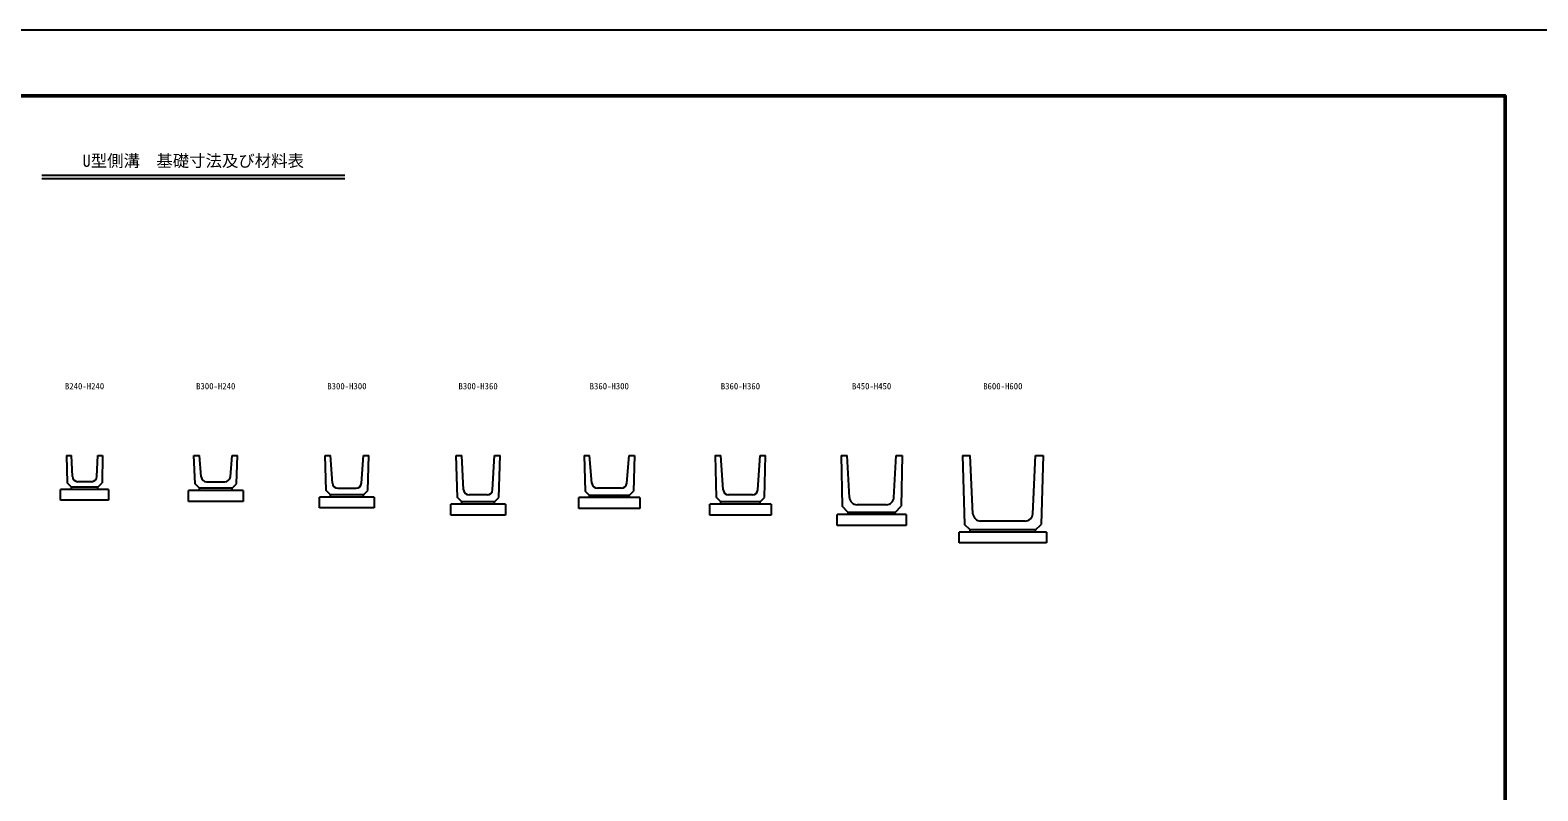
# Model space of a CAD drawing. Units: millimetres, scale not verified. Extents: x -25200 to 25200, y -8910 to 8910.
# Drawn here: x -14092 to -300, y 1949 to 8910 of the extents above; entities that cross this region are included whole.
import ezdxf
from ezdxf.enums import TextEntityAlignment as Align

# ---------------------------------------------------------------- set-up
doc = ezdxf.new("R2010")
doc.units = ezdxf.units.MM
doc.header["$LTSCALE"] = 30
for name, color, linetype, lineweight in [('0-1_Defpoints', 5, 'Continuous', 25), ('0-5_OUTLINE', 3, 'Continuous', 25), ('0-6_TXT', 7, 'Continuous', 25), ('0-7_WAKU', 3, 'Continuous', 25)]:
    doc.layers.add(name, color=color, linetype=linetype, lineweight=lineweight)
doc.styles.add('ＭＳ ゴシック', font='')
doc.styles.get('ＭＳ ゴシック').set_extended_font_data('MS Gothic')

msp = doc.modelspace()

# ---------------------------------------------------------------- linework, layer by layer
at = {"layer": '0-1_Defpoints'}
msp.add_lwpolyline([(-25200, -8910), (0, -8910), (0, 8910), (-25200, 8910)], close=True, dxfattribs=at)
at = {"layer": '0-5_OUTLINE'}
for p, q in [((-13758.84, 5017.93), (-13753.84, 4767.93)), ((-13758.84, 5017.93), (-13713.84, 5017.93)), ((-13705.84, 4825.85), (-13713.84, 5017.93)), ((-13481.84, 4825.85), (-13473.84, 5017.93)), ((-13473.84, 5017.93), (-13428.84, 5017.93)), ((-13428.84, 5017.93), (-13433.84, 4767.93)), ((-12593.84, 5017.93), (-12543.84, 5017.93)), ((-12583.84, 4757.93), (-12593.84, 5017.93)), ((-12527.66, 4823.78), (-12543.84, 5017.93)), ((-12260.02, 4823.78), (-12243.84, 5017.93)), ((-12243.84, 5017.93), (-12193.84, 5017.93)), ((-12203.84, 4757.93), (-12193.84, 5017.93)), ((-11393.84, 5017.93), (-11343.84, 5017.93)), ((-11383.84, 4697.93), (-11393.84, 5017.93)), ((-11326.95, 4764.61), (-11343.84, 5017.93)), ((-11060.73, 4764.61), (-11043.84, 5017.93)), ((-11043.84, 5017.93), (-10993.84, 5017.93)), ((-11003.84, 4697.93), (-10993.84, 5017.93)), ((-10193.84, 5017.93), (-10143.84, 5017.93)), ((-10183.84, 4632.93), (-10193.84, 5017.93)), ((-10126.46, 4705.15), (-10143.84, 5017.93)), ((-9861.22, 4705.15), (-9843.84, 5017.93)), ((-9843.84, 5017.93), (-9793.84, 5017.93)), ((-9803.84, 4632.93), (-9793.84, 5017.93)), ((-9023.84, 5017.93), (-9013.84, 4692.93)), ((-9023.84, 5017.93), (-8973.84, 5017.93)), ((-8952.66, 4763.78), (-8973.84, 5017.93)), ((-8635.02, 4763.78), (-8613.84, 5017.93)), ((-8613.84, 5017.93), (-8563.84, 5017.93)), ((-8563.84, 5017.93), (-8573.84, 4692.93)), ((-7752.07, 4704.47), (-7773.84, 5017.93)), ((-7435.61, 4704.47), (-7413.84, 5017.93)), ((-7413.84, 5017.93), (-7363.84, 5017.93)), ((-7373.84, 4632.93), (-7363.84, 5017.93)), ((-6673.84, 5017.93), (-6663.84, 4552.93)), ((-6673.84, 5017.93), (-6618.84, 5017.93)), ((-6597.51, 4634.05), (-6618.84, 5017.93)), ((-6190.17, 4634.05), (-6168.84, 5017.93)), ((-6168.84, 5017.93), (-6113.84, 5017.93)), ((-6113.84, 5017.93), (-6123.84, 4552.93)), ((-5563.84, 5017.93), (-5543.84, 4387.93)), ((-5563.84, 5017.93), (-5493.84, 5017.93)), ((-5467.17, 4484.44), (-5493.84, 5017.93)), ((-4920.52, 4484.44), (-4893.84, 5017.93)), ((-4893.84, 5017.93), (-4823.84, 5017.93)), ((-4823.84, 5017.93), (-4843.84, 4387.93)), ((-13373.84, 4707.93), (-13813.84, 4707.93)), ((-13813.84, 4607.93), (-13813.84, 4707.93)), ((-13713.84, 4727.93), (-13753.84, 4767.93)), ((-13473.84, 4727.93), (-13713.84, 4727.93)), ((-13713.84, 4707.93), (-13713.84, 4727.93)), ((-13531.8, 4777.93), (-13655.88, 4777.93)), ((-13473.84, 4727.93), (-13433.84, 4767.93)), ((-13473.84, 4707.93), (-13473.84, 4727.93)), ((-13373.84, 4707.93), (-13373.84, 4607.93)), ((-12143.84, 4697.93), (-12643.84, 4697.93)), ((-12643.84, 4597.93), (-12643.84, 4697.93)), ((-12543.84, 4717.93), (-12583.84, 4757.93)), ((-12243.84, 4717.93), (-12543.84, 4717.93)), ((-12543.84, 4697.93), (-12543.84, 4717.93)), ((-12477.83, 4777.93), (-12309.85, 4777.93)), ((-12243.84, 4717.93), (-12203.84, 4757.93)), ((-12243.84, 4697.93), (-12243.84, 4717.93)), ((-12143.84, 4697.93), (-12143.84, 4597.93)), ((-11343.84, 4657.93), (-11383.84, 4697.93)), ((-11277.06, 4717.93), (-11110.62, 4717.93)), ((-11043.84, 4657.93), (-11003.84, 4697.93)), ((-8684.85, 4717.93), (-8902.83, 4717.93)), ((-8613.84, 4652.93), (-8573.84, 4692.93)), ((-13373.84, 4607.93), (-13813.84, 4607.93)), ((-12143.84, 4597.93), (-12643.84, 4597.93)), ((-10943.84, 4637.93), (-11443.84, 4637.93)), ((-11443.84, 4537.93), (-11443.84, 4637.93)), ((-11043.84, 4657.93), (-11343.84, 4657.93)), ((-11343.84, 4637.93), (-11343.84, 4657.93)), ((-11043.84, 4637.93), (-11043.84, 4657.93)), ((-10943.84, 4637.93), (-10943.84, 4537.93)), ((-9743.84, 4572.93), (-10243.84, 4572.93)), ((-10243.84, 4472.93), (-10243.84, 4572.93)), ((-10143.84, 4592.93), (-10183.84, 4632.93)), ((-9843.84, 4592.93), (-10143.84, 4592.93)), ((-10143.84, 4572.93), (-10143.84, 4592.93)), ((-9911.14, 4657.93), (-10076.54, 4657.93)), ((-9843.84, 4592.93), (-9803.84, 4632.93)), ((-9843.84, 4572.93), (-9843.84, 4592.93)), ((-9743.84, 4572.93), (-9743.84, 4472.93)), ((-8513.84, 4632.93), (-9073.84, 4632.93)), ((-9073.84, 4532.93), (-9073.84, 4632.93)), ((-8613.84, 4652.93), (-8973.84, 4652.93)), ((-8613.84, 4632.93), (-8613.84, 4652.93)), ((-8513.84, 4632.93), (-8513.84, 4532.93)), ((-7313.84, 4572.93), (-7873.84, 4572.93)), ((-7873.84, 4472.93), (-7873.84, 4572.93)), ((-7413.84, 4592.93), (-7773.84, 4592.93)), ((-7485.49, 4657.93), (-7702.19, 4657.93)), ((-7413.84, 4592.93), (-7373.84, 4632.93)), ((-7413.84, 4572.93), (-7413.84, 4592.93)), ((-7313.84, 4572.93), (-7313.84, 4472.93)), ((-6260.06, 4567.93), (-6527.62, 4567.93)), ((-6178.84, 4497.93), (-6123.84, 4552.93)), ((-10943.84, 4537.93), (-11443.84, 4537.93)), ((-9743.84, 4472.93), (-10243.84, 4472.93)), ((-8513.84, 4532.93), (-9073.84, 4532.93)), ((-7313.84, 4472.93), (-7873.84, 4472.93)), ((-6078.84, 4477.93), (-6708.84, 4477.93)), ((-6708.84, 4377.93), (-6708.84, 4477.93)), ((-6178.84, 4497.93), (-6608.84, 4497.93)), ((-6178.84, 4477.93), (-6178.84, 4497.93)), ((-6078.84, 4477.93), (-6078.84, 4377.93)), ((-4990.43, 4417.93), (-5397.25, 4417.93)), ((-6078.84, 4377.93), (-6708.84, 4377.93)), ((-4793.84, 4317.93), (-5593.84, 4317.93)), ((-5593.84, 4217.93), (-5593.84, 4317.93)), ((-4893.84, 4337.93), (-5493.84, 4337.93)), ((-4893.84, 4337.93), (-4843.84, 4387.93)), ((-4893.84, 4317.93), (-4893.84, 4337.93)), ((-4793.84, 4317.93), (-4793.84, 4217.93)), ((-4793.84, 4217.93), (-5593.84, 4217.93))]:
    msp.add_line(p, q, dxfattribs=at)
for points in [[(-7813.84, 4632.93), (-7823.84, 5017.93), (-7773.84, 5017.93)], [(-8973.84, 4632.93), (-8973.84, 4652.93), (-9013.84, 4692.93)], [(-7773.84, 4572.93), (-7773.84, 4592.93), (-7813.84, 4632.93)], [(-6608.84, 4477.93), (-6608.84, 4497.93), (-6663.84, 4552.93)], [(-5493.84, 4317.93), (-5493.84, 4337.93), (-5543.84, 4387.93)]]:
    msp.add_lwpolyline(points, dxfattribs=at)
for centre, radius, start, end in [((-13655.88, 4827.93), 50, 182.38594, 270), ((-13531.8, 4827.93), 50, 270, 357.61406), ((-12477.83, 4827.93), 50, 184.76364, 270), ((-12309.85, 4827.93), 50, 270, 355.23636), ((-11277.06, 4767.93), 50, 183.81407, 270), ((-11110.62, 4767.93), 50, 270, 356.18593), ((-10076.54, 4707.93), 50, 183.17983, 270), ((-9911.14, 4707.93), 50, 270, 356.82017), ((-8902.83, 4767.93), 50, 184.76364, 270), ((-8684.85, 4767.93), 50, 270, 355.23636), ((-7702.19, 4707.93), 50, 183.9725, 270), ((-7485.49, 4707.93), 50, 270, 356.0275), ((-6527.62, 4637.93), 70, 183.17983, 270), ((-6260.06, 4637.93), 70, 270, 356.82017), ((-5397.25, 4487.93), 70, 182.86241, 270), ((-4990.43, 4487.93), 70, 270, 357.13759)]:
    msp.add_arc(centre, radius, start, end, dxfattribs=at)
at = {"layer": '0-6_TXT'}
for p, q in [((-13986.12, 7581.59), (-11213.88, 7581.59)), ((-13986.12, 7552.79), (-11213.88, 7552.79))]:
    msp.add_line(p, q, dxfattribs=at)
at = {"layer": '0-7_WAKU', "lineweight": 50}
msp.add_lwpolyline([(-24600, -8310), (-600, -8310), (-600, 8310), (-24600, 8310)], close=True, dxfattribs=at)

# ---------------------------------------------------------------- texts
at = {"layer": '0-6_TXT', "style": 'ＭＳ ゴシック'}
for s, height, p in [('U型側溝\u3000基礎寸法及び材料表', 110, (-13612.5, 7626.59)), ('B240-H240', 58.65, (-13773.84, 5605.41)), ('B300-H240', 58.65, (-12573.84, 5605.41)), ('B300-H300', 58.65, (-11373.84, 5605.41)), ('B300-H360', 58.65, (-10173.84, 5605.41)), ('B360-H300', 58.65, (-8973.84, 5605.41)), ('B360-H360', 58.65, (-7773.84, 5605.41)), ('B450-H450', 58.65, (-6573.84, 5605.41)), ('B600-H600', 58.65, (-5373.84, 5605.41))]:
    msp.add_text(s, height=height, dxfattribs=at).set_placement(p, align=Align.BOTTOM_LEFT)

doc.saveas('drawing.dxf')
